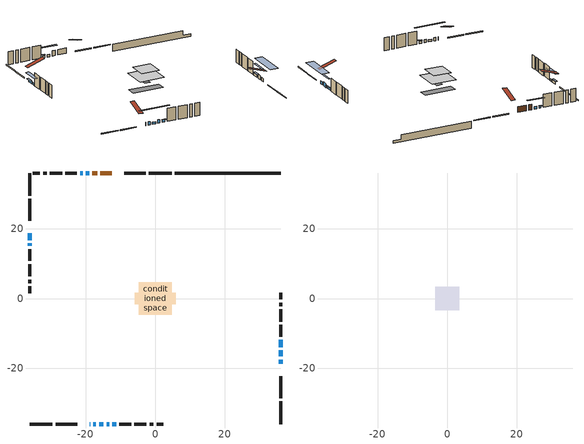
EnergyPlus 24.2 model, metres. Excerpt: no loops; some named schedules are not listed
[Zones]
conditioned space
 floor outside (Floor1 construction): -1.07,-1.07 -1.07,1.07 1.07,1.07 1.07,-1.07 z1.29
 floor adiabatic (AdiabaticFloorConstruction): -4.72,-4.72 -4.72,4.72 4.72,4.72 4.72,-4.72 z3.73
 floor foundation (Slab1 construction): -5.93,-1.69 -5.93,1.69 5.93,1.69 5.93,-1.69 z-1.27
 wall outside (RimJoist1 construction): 4.69,36.1 -1.8,36.1 / -36.1,-36.1 -29.61,-36.1 / -36.1,36.1 -36.1,29.61 / 36.1,-36.1 36.1,-29.61 z1.29:1.59
 wall outside (RimJoist2 construction): -2.73,36.1 -8.98,36.1 / -28.68,-36.1 -22.43,-36.1 / -36.1,28.68 -36.1,22.43 / 36.1,-28.68 36.1,-22.43 z1.29:1.59
 wall outside (AdiabaticWallConstruction 1): -12.58,36.1 -15.82,36.1 / -16.75,36.1 -18.1,36.1 z1.29:3.32
 wall outside (AdiabaticWallConstruction): -18.83,-36.1 -18.72,-36.1 / -17.79,-36.1 -17.07,-36.1 / 36.1,-18.83 36.1,-17.61 / -13.99,-36.1 -13.27,-36.1 z1.29:2.51; -36.1,18.83 -36.1,16.8 / -19.03,36.1 -19.95,36.1 / 36.1,-14 36.1,-11.87 / -12.34,-36.1 -11.27,-36.1 z1.29:2.21; -16.14,-36.1 -14.92,-36.1 z1.29:2.11; 36.1,-16.68 36.1,-14.93 z1.29:2.76; -36.1,15.87 -36.1,15.13 z1.29:2.03; -20.87,36.1 -21.59,36.1 z1.29:2
 wall outside (Wall1 construction): -22.52,36.1 -25.89,36.1 / -10.34,-36.1 -6.97,-36.1 / -36.1,14.21 -36.1,10.83 / 36.1,-10.94 36.1,-7.56 z1.29:6.17
 wall outside (Wall2 construction): -26.82,36.1 -30.33,36.1 / -6.04,-36.1 -2.53,-36.1 / -36.1,9.9 -36.1,6.39 / 36.1,-6.64 36.1,-3.12 z1.29:6.17
 wall outside (Wall3 construction): -31.26,36.1 -32.29,36.1 / -1.6,-36.1 -0.57,-36.1 / -36.1,5.46 -36.1,4.43 / 36.1,-2.19 36.1,-1.16 z1.29:6.17
 wall outside (Wall4 construction): -33.22,36.1 -35.18,36.1 / 0.36,-36.1 2.32,-36.1 / -36.1,3.5 -36.1,1.55 / 36.1,-0.23 36.1,1.72 z1.29:6.17
 wall foundation (FoundationWall1 construction): 5.62,36.1,-1.27 5.62,36.1,1.29 33.06,36.1,1.29 33.06,36.1,-0.43 36.1,36.1,-0.43 36.1,36.1,-1.27
 window (WindowConstruction 7): -18.83,-36.1 -18.72,-36.1 z1.29:2.51
 window (WindowConstruction 6): -36.1,18.83 -36.1,16.8 z1.29:2.2
 window (WindowConstruction 11): -17.79,-36.1 -17.07,-36.1 z1.29:2.51
 window (WindowConstruction 9): 36.1,-18.83 36.1,-17.61 z1.29:2.51
 window (WindowConstruction 10): -16.14,-36.1 -14.92,-36.1 z1.29:2.1
 window (WindowConstruction 8): -13.99,-36.1 -13.27,-36.1 z1.29:2.51
 window (WindowConstruction): 36.1,-16.68 36.1,-14.93 z1.29:2.76
 window (WindowConstruction 1): -19.03,36.1 -19.95,36.1 z1.29:2.2
 window (WindowConstruction 2): -36.1,15.87 -36.1,15.13 z1.29:2.03
 window (WindowConstruction 3): 36.1,-14 36.1,-11.87 z1.29:2.2
 window (WindowConstruction 4): -20.88,36.1 -21.59,36.1 z1.29:2
 window (WindowConstruction 5): -12.34,-36.1 -11.27,-36.1 z1.29:2.2
 door (Door): -12.58,36.1 -15.82,36.1 z1.29:3.32
 door (Door 1): -16.75,36.1 -18.1,36.1 z1.29:3.32
 ceiling adiabatic (AdiabaticFloorConstruction): 4.72,-4.72 4.72,4.72 -4.72,4.72 -4.72,-4.72 z3.73
attic - vented
 floor to conditioned space (Floor2 construction Reversed): -3.39,-3.39 -3.39,3.39 3.39,3.39 3.39,-3.39 z6.17
 roof outside (Roof1 construction): -11.65,36.1,6.17 -11.65,29.51,8.37 -9.91,29.51,8.37 -9.91,36.1,6.17; -19.76,-36.1,6.17 -19.76,-29.51,8.37 -21.5,-29.51,8.37 -21.5,-36.1,6.17; -36.1,19.76,6.17 -29.51,19.76,8.37 -29.51,21.5,8.37 -36.1,21.5,6.17; 36.1,-19.76,6.17 29.51,-19.76,8.37 29.51,-21.5,8.37 36.1,-21.5,6.17
shading: -36.1,16.6 -36.1,19.03 -36.71,19.03 -36.71,16.6 z2.41; 36.1,-12.28 36.1,-24.16 39.16,-24.16 39.16,-12.28 z7.84; -9.59,-36.1 -21.47,-36.1 -21.47,-36.71 -9.59,-36.71 z7.43; 36.1,-12.04 36.1,-19.57 36.71,-19.57 36.71,-12.04 z5.65; -22.84,36.1 -16.14,36.1 -16.14,36.71 -22.84,36.71 z5.09; -36.1,12.25 -36.1,18.76 -37.32,18.76 -37.32,12.25 z4.92; 36.1,-11.67 36.1,-14.2 36.71,-14.2 36.71,-11.67 z2.41; -21.79,36.1 -20.67,36.1 -20.67,36.71 -21.79,36.71 z2.2; -11.07,-36.1 -12.54,-36.1 -12.54,-36.71 -11.07,-36.71 z2.41
[Building]
Building 1: Terrain=Suburbs
[Site:Location]
Muskoka_ON: Latitude {deg}=44.97; Longitude {deg}=-79.3; Time Zone {hr}=-5; Elevation {m}=282; Keep Site Location Information=Yes
[Site:GroundTemperature:Shallow]
1.23063, -0.843289, -1.00938, -0.0251953, 3.92574, 7.85827, 11.2676, 13.4273, 13.6107, 11.8542, 8.53183, 4.71994
[Site:WaterMainsTemperature]
Calculation Method=Schedule; Temperature Schedule=mains temperature schedule
[Material] Roughness=Rough; Thermal Absorptance=0.9
Name | Thickness {m} | Conductivity {W/m-K} | Density {kg/m3} | Specific Heat {J/kg-K} | Solar Absorptance | Visible Absorptance
asphalt or fiberglass shingles | 0.00635 | 0.162714 | 1121.4 | 1465.45 | 0.4 | 0.4
ceiling loosefill ins | 0.169333 | 0.0480833 | 16.02 | 1046.75 | 0.7 | 0.7
ceiling stud and cavity | 0.1397 | 0.106779 | 65.682 | 1177.47 | 0.7 | 0.7
concrete 4.0 in. | 0.1016 | 1.803125 | 2242.8 | 837.4 | 0.7 | 0.7
concrete 8.0 in. | 0.2032 | 1.803125 | 2242.8 | 837.4 | 0.7 | 0.7
door material | 0.04445 | 0.053851 | 512.64 | 1214.23 | 0.7 | 0.7
exterior vertical ins | 0.0433751 | 0.029427 | 32.04 | 1214.23 | 0.7 | 0.7
floor covering | 0.0127 | 0.0433444 | 54.468 | 1339.84 | 0.6 | 0.6
floor rigid ins | 0.103632 | 0.029427 | 32.04 | 1214.23 | 0.7 | 0.7
floor rigid ins 1; wall rigid ins 1 | 0.512978 | 0.029427 | 32.04 | 1214.23 | 0.7 | 0.7
floor stud and cavity | 0.1397 | 0.426095 | 92.3553 | 1139.71 | 0.7 | 0.7
floor stud and cavity 1 | 0.1397 | 1.75129 | 37.0049 | 1207.88 | 0.7 | 0.7
furniture material conditioned space 1 | 0.1524 | 0.115458 | 640.8 | 1214.23 | 0.6 | 0.6
gypsum board | 0.0127 | 0.160291 | 801 | 837.4 | 0.6 | 0.6
gypsum board 1 | 0.0127 | 0.160291 | 801 | 837.4 | 0.7 | 0.7
osb sheathing 0.5 in. | 0.0127 | 0.115458 | 512.64 | 1214.23 | 0.7 | 0.7
osb sheathing 0.75 in. | 0.01905 | 0.115458 | 512.64 | 1214.23 | 0.7 | 0.7
osb sheathing 2.0 in. | 0.0508 | 0.115458 | 512.64 | 1214.23 | 0.7 | 0.7
rim joist rigid ins; wall rigid ins | 0.051816 | 0.029427 | 32.04 | 1214.23 | 0.7 | 0.7
rim joist stud and cavity | 0.0508 | 0.034693 | 125.044 | 1163.47 | 0.6 | 0.6
rim joist stud and cavity 1 | 0.0508 | 0.0344856 | 125.044 | 1163.47 | 0.6 | 0.6
wall stud and cavity | 0.1397 | 0.175919 | 139.0536 | 1170.24 | 0.7 | 0.7
wall stud and cavity 1 | 0.1397 | 0.167736 | 139.0536 | 1170.24 | 0.7 | 0.7
wall stud and cavity 2 | 0.1397 | 0.0953587 | 139.0536 | 1170.24 | 0.7 | 0.7
wall stud and cavity 3 | 0.1397 | 0.194866 | 139.0536 | 1170.24 | 0.7 | 0.7
wall stud and cavity 4 | 0.0889 | 0.380278 | 52.3479 | 1209.89 | 0.7 | 0.7
wall stud and cavity 5 | 0.0889 | 0.391764 | 83.0341 | 1211.67 | 0.7 | 0.7
wood siding | 0.0254 | 0.102417 | 544.68 | 1172.36 | 0.4 | 0.4
wood siding 1; wood siding 2; wood siding 3 | 0.0254 | 0.102417 | 544.68 | 1172.36 | 0.7 | 0.7
[WindowMaterial:SimpleGlazingSystem]
Name | U-Factor {W/m2-K} | Solar Heat Gain Coefficient
WindowMaterial | 2.94631 | 0.61
WindowMaterial 1 | 3.02581 | 0.51
WindowMaterial 2 | 2.97584 | 0.61
WindowMaterial 3 | 3.00934 | 0.53
WindowMaterial 4 | 3.06101 | 0.44
WindowMaterial 5 | 3.01388 | 0.52
WindowMaterial 6 | 5.67857 | 0.56
WindowMaterial 7 | 4.43054 | 0.67
WindowMaterial 8 | 2.98606 | 0.56
WindowMaterial 9 | 3.00196 | 0.53
[Construction]
AdiabaticFloorConstruction: floor stud and cavity 1, floor rigid ins 1, osb sheathing 0.75 in., floor covering
AdiabaticWallConstruction: wood siding 2, wall rigid ins 1, wall stud and cavity 4, gypsum board
AdiabaticWallConstruction 1: wood siding 3, wall rigid ins 1, wall stud and cavity 4, gypsum board
Door; Door 1: door material
Floor1 construction: floor stud and cavity, floor rigid ins, osb sheathing 0.75 in., floor covering
Floor2 construction Reversed: gypsum board, ceiling stud and cavity, ceiling loosefill ins
FoundationWall1 construction: concrete 8.0 in., gypsum board 1
furniture construction conditioned space 1: furniture material conditioned space 1
PartitionWallConstruction: gypsum board, wall stud and cavity 5, gypsum board
RimJoist1 construction: wood siding 1, rim joist rigid ins, osb sheathing 2.0 in., rim joist stud and cavity
RimJoist2 construction: wood siding 1, rim joist rigid ins, osb sheathing 2.0 in., rim joist stud and cavity 1
Roof1 construction: asphalt or fiberglass shingles
Slab1 construction: concrete 4.0 in.
Wall1 construction: wood siding, wall rigid ins, osb sheathing 0.5 in., wall stud and cavity, gypsum board
Wall2 construction: wood siding, wall rigid ins, osb sheathing 0.5 in., wall stud and cavity 1, gypsum board
Wall3 construction: wood siding, osb sheathing 0.5 in., wall stud and cavity 2, gypsum board
Wall4 construction: wood siding, wall rigid ins, osb sheathing 0.5 in., wall stud and cavity 3, gypsum board
WindowConstruction: WindowMaterial
WindowConstruction 1: WindowMaterial 1
WindowConstruction 10: WindowMaterial 9
WindowConstruction 11; WindowConstruction 8: WindowMaterial 7
WindowConstruction 2: WindowMaterial 2
WindowConstruction 3; WindowConstruction 5: WindowMaterial 3
WindowConstruction 4: WindowMaterial 4
WindowConstruction 6: WindowMaterial 5
WindowConstruction 7: WindowMaterial 6
WindowConstruction 9: WindowMaterial 8
[Zone] Multiplier=1; Part of Total Floor Area=Yes
Name | Volume {m3}
attic - vented | 16.3842
conditioned space | 332.3
[Space]
Name | Zone | Volume {m3}
attic - vented 1 | attic - vented | 16.3842
conditioned space 1 | conditioned space | 332.3
[ZoneInfiltration:EffectiveLeakageArea]
infil attic - vented 1: Zone or Space=attic - vented 1; Schedule=Always On Discrete; Effective Air Leakage Area {cm2}=1866.71; Stack Coefficient=0.00015294; Wind Coefficient=8.35566e-06
[ZoneMixing]
whole house fan mix: Zone or Space=attic - vented; Schedule=Always On Continuous; Design Flow Rate Calculation Method=Flow/Zone; Design Flow Rate {m3/s}=0; Source Zone or Space=conditioned space
[SurfaceProperty:ExposedFoundationPerimeter]
Slab1: Exposed Perimeter Calculation Method=TotalExposedPerimeter; Total Exposed Perimeter {m}=30.481
[InternalMass] Zone or ZoneList=conditioned space; Space or SpaceList=conditioned space 1
Name | Construction | Surface Area {m2}
furniture mass conditioned space 1 | furniture construction conditioned space 1 | 53.5923
partition wall mass | PartitionWallConstruction | 133.981
[Lights]
interior lighting: Zone or ZoneList or Space or SpaceList=conditioned space 1; Schedule=interior lighting schedule; Design Level Calculation Method=LightingLevel; Lighting Level {W}=343.2; Return Air Fraction=0; Fraction Radiant=0.6; Fraction Visible=0.2; Fraction Replaceable=1
[People]
occupants: Zone or ZoneList or Space or SpaceList=conditioned space 1; Number of People Schedule=occupants schedule; Number of People Calculation Method=People; Number of People=3; Fraction Radiant=0.314171; Sensible Heat Fraction=0.56303; Activity Level Schedule=occupants activity schedule; Carbon Dioxide Generation Rate {m3/s-W}=0; Enable ASHRAE 55 Comfort Warnings=No; Mean Radiant Temperature Calculation Type=EnclosureAveraged
[ElectricEquipment] Zone or ZoneList or Space or SpaceList=conditioned space 1; Design Level Calculation Method=EquipmentLevel
Name | Schedule | Design Level {W} | Fraction Latent | Fraction Radiant | Fraction Lost
clothes dryer | clothes dryer schedule | 140.772 | 0.015 | 0.081 | 0.85
clothes washer | clothes washer schedule | 32.1985 | 0.03 | 0.162 | 0.7
cooking range | cooking range schedule | 215.147 | 0.08 | 0.432 | 0.2
dishwasher | dishwasher schedule | 66.8632 | 0.3 | 0.18 | 0.4
fridge | fridge schedule | 72.9452 | 0 | 0.6 | 0
mech vent bath fan 0 | mech vent bath fan 0 schedule | 50.2 | 0 | 0 | 1
mech vent bath fan 1 | mech vent bath fan 1 schedule | 50.2 | 0 | 0 | 1
mech vent house fan | mech vent house fan schedule | 0.95 | 0 | 0 | 1
mech vent house fan cfis | mech vent house fan cfis schedule | 0 | 0 | 0 | 0
mech vent range fan 0 | mech vent range fan 0 schedule | 57 | 0 | 0 | 1
misc plug loads | misc plug loads schedule | 494.7 | 0.045 | 0.513 | 0.1
whole house fan | Always On Discrete | 0 | 0 | 0 | 1
[OtherEquipment] Zone or ZoneList or Space or SpaceList=conditioned space 1; Design Level Calculation Method=EquipmentLevel
Name | Fuel Type | Schedule | Design Level {W} | Fraction Latent | Fraction Radiant | Fraction Lost
clothes dryer 1 | Electricity | clothes dryer schedule | 0 | 0.015 | 0.081 | 0.85
cooking range 1 | Electricity | cooking range schedule | 0 | 0.08 | 0.432 | 0.2
general water use latent | None | general water use schedule | 62.594 | 1 | 0 | 0
general water use sensible | None | general water use schedule | -61.6891 | 0 | 0.6 | 0
mech vent house fan latent load | None | Always On Discrete | 0 | 1 | 0 | 0
mech vent house fan sensible load | None | Always On Discrete | 0 | 0 | 0 | 0
water heater energy adjustment1 | NaturalGas | Always On Discrete | 0.01 | 0 | 0 | 1
[ZoneInfiltration:DesignFlowRate] Zone or ZoneList or Space or SpaceList=conditioned space 1; Schedule=Always On Discrete; Design Flow Rate Calculation Method=Flow/Zone; Design Flow Rate {m3/s}=0
infil flow; natural vent flow; whole house fan flow
[Foundation:Kiva]
Foundation Kiva 1: Initial Indoor Air Temperature {C}=18; Wall Height Above Grade {m}=1.29001; Wall Depth Below Slab {m}=0.2032; Custom Block Material Name 1=exterior vertical ins; Custom Block Depth 1 {m}=2.56002; Custom Block X Position 1 {m}=0.2159; Custom Block Z Position 1 {m}=0
[Foundation:Kiva:Settings]
Soil Conductivity {W/m-K}=0.849921; Soil Density {kg/m3}=1842.3; Soil Specific Heat {J/kg-K}=418.7; Ground Solar Absorptivity=0.9; Ground Thermal Absorptivity=0.9; Ground Surface Roughness {m}=0.03; Far-Field Width {m}=40; Deep-Ground Boundary Condition=ZeroFlux; Deep-Ground Depth {m}=40; Minimum Cell Dimension {m}=0.2; Maximum Cell Growth Coefficient=3; Simulation Timestep=Timestep
[Exterior:Lights]
exterior lighting: Schedule=exterior lighting schedule; Design Level {W}=75.6
[Schedule:Constant]
Name | Hourly Value
Always On Continuous; mech vent house fan schedule; mech vent house fan cfis schedule; Always On Discrete | 1
occupants activity schedule | 117.228
fridge schedule | 0
[Schedule:Week:Daily]
interior lighting schedule Week Rule - Jan1-Jan27: interior lighting schedule day, interior lighting schedule day, interior lighting schedule day, interior lighting schedule day, interior lighting schedule day, interior lighting schedule day, interior lighting schedule day, interior lighting schedule default day, interior lighting schedule default day, interior lighting schedule default day, interior lighting schedule default day, interior lighting schedule default day
interior lighting schedule Week Rule - Jan28-Feb3: interior lighting schedule day, interior lighting schedule day, interior lighting schedule day, interior lighting schedule day, interior lighting schedule day 1, interior lighting schedule day 1, interior lighting schedule day 1, interior lighting schedule default day, interior lighting schedule default day, interior lighting schedule default day, interior lighting schedule default day, interior lighting schedule default day
interior lighting schedule Week Rule - Feb4-Feb24: interior lighting schedule day 1, interior lighting schedule day 1, interior lighting schedule day 1, interior lighting schedule day 1, interior lighting schedule day 1, interior lighting schedule day 1, interior lighting schedule day 1, interior lighting schedule default day, interior lighting schedule default day, interior lighting schedule default day, interior lighting schedule default day, interior lighting schedule default day
interior lighting schedule Week Rule - Feb25-Mar3: interior lighting schedule day 1, interior lighting schedule day 1, interior lighting schedule day 1, interior lighting schedule day 1, interior lighting schedule day 2, interior lighting schedule day 2, interior lighting schedule day 2, interior lighting schedule default day, interior lighting schedule default day, interior lighting schedule default day, interior lighting schedule default day, interior lighting schedule default day
interior lighting schedule Week Rule - Mar4-Mar31: interior lighting schedule day 2, interior lighting schedule day 2, interior lighting schedule day 2, interior lighting schedule day 2, interior lighting schedule day 2, interior lighting schedule day 2, interior lighting schedule day 2, interior lighting schedule default day, interior lighting schedule default day, interior lighting schedule default day, interior lighting schedule default day, interior lighting schedule default day
interior lighting schedule Week Rule - Apr1-Apr28: interior lighting schedule day 3, interior lighting schedule day 3, interior lighting schedule day 3, interior lighting schedule day 3, interior lighting schedule day 3, interior lighting schedule day 3, interior lighting schedule day 3, interior lighting schedule default day, interior lighting schedule default day, interior lighting schedule default day, interior lighting schedule default day, interior lighting schedule default day
interior lighting schedule Week Rule - Apr29-May5: interior lighting schedule day 3, interior lighting schedule day 3, interior lighting schedule day 4, interior lighting schedule day 4, interior lighting schedule day 4, interior lighting schedule day 4, interior lighting schedule day 4, interior lighting schedule default day, interior lighting schedule default day, interior lighting schedule default day, interior lighting schedule default day, interior lighting schedule default day
interior lighting schedule Week Rule - May6-May26: interior lighting schedule day 4, interior lighting schedule day 4, interior lighting schedule day 4, interior lighting schedule day 4, interior lighting schedule day 4, interior lighting schedule day 4, interior lighting schedule day 4, interior lighting schedule default day, interior lighting schedule default day, interior lighting schedule default day, interior lighting schedule default day, interior lighting schedule default day
interior lighting schedule Week Rule - May27-Jun2: interior lighting schedule day 4, interior lighting schedule day 4, interior lighting schedule day 4, interior lighting schedule day 4, interior lighting schedule day 4, interior lighting schedule day 5, interior lighting schedule day 5, interior lighting schedule default day, interior lighting schedule default day, interior lighting schedule default day, interior lighting schedule default day, interior lighting schedule default day
interior lighting schedule Week Rule - Jun3-Jun30: interior lighting schedule day 5, interior lighting schedule day 5, interior lighting schedule day 5, interior lighting schedule day 5, interior lighting schedule day 5, interior lighting schedule day 5, interior lighting schedule day 5, interior lighting schedule default day, interior lighting schedule default day, interior lighting schedule default day, interior lighting schedule default day, interior lighting schedule default day
interior lighting schedule Week Rule - Jul1-Jul28: interior lighting schedule day 6, interior lighting schedule day 6, interior lighting schedule day 6, interior lighting schedule day 6, interior lighting schedule day 6, interior lighting schedule day 6, interior lighting schedule day 6, interior lighting schedule default day, interior lighting schedule default day, interior lighting schedule default day, interior lighting schedule default day, interior lighting schedule default day
interior lighting schedule Week Rule - Jul29-Aug4: interior lighting schedule day 6, interior lighting schedule day 6, interior lighting schedule day 6, interior lighting schedule day 7, interior lighting schedule day 7, interior lighting schedule day 7, interior lighting schedule day 7, interior lighting schedule default day, interior lighting schedule default day, interior lighting schedule default day, interior lighting schedule default day, interior lighting schedule default day
interior lighting schedule Week Rule - Aug5-Aug25: interior lighting schedule day 7, interior lighting schedule day 7, interior lighting schedule day 7, interior lighting schedule day 7, interior lighting schedule day 7, interior lighting schedule day 7, interior lighting schedule day 7, interior lighting schedule default day, interior lighting schedule default day, interior lighting schedule default day, interior lighting schedule default day, interior lighting schedule default day
interior lighting schedule Week Rule - Aug26-Sep1: interior lighting schedule day 7, interior lighting schedule day 7, interior lighting schedule day 7, interior lighting schedule day 7, interior lighting schedule day 7, interior lighting schedule day 7, interior lighting schedule day 8, interior lighting schedule default day, interior lighting schedule default day, interior lighting schedule default day, interior lighting schedule default day, interior lighting schedule default day
interior lighting schedule Week Rule - Sep2-Sep29: interior lighting schedule day 8, interior lighting schedule day 8, interior lighting schedule day 8, interior lighting schedule day 8, interior lighting schedule day 8, interior lighting schedule day 8, interior lighting schedule day 8, interior lighting schedule default day, interior lighting schedule default day, interior lighting schedule default day, interior lighting schedule default day, interior lighting schedule default day
interior lighting schedule Week Rule - Sep30-Oct6: interior lighting schedule day 8, interior lighting schedule day 9, interior lighting schedule day 9, interior lighting schedule day 9, interior lighting schedule day 9, interior lighting schedule day 9, interior lighting schedule day 9, interior lighting schedule default day, interior lighting schedule default day, interior lighting schedule default day, interior lighting schedule default day, interior lighting schedule default day
interior lighting schedule Week Rule - Oct7-Oct27: interior lighting schedule day 9, interior lighting schedule day 9, interior lighting schedule day 9, interior lighting schedule day 9, interior lighting schedule day 9, interior lighting schedule day 9, interior lighting schedule day 9, interior lighting schedule default day, interior lighting schedule default day, interior lighting schedule default day, interior lighting schedule default day, interior lighting schedule default day
interior lighting schedule Week Rule - Oct28-Nov3: interior lighting schedule day 9, interior lighting schedule day 9, interior lighting schedule day 9, interior lighting schedule day 9, interior lighting schedule day 10, interior lighting schedule day 10, interior lighting schedule day 10, interior lighting schedule default day, interior lighting schedule default day, interior lighting schedule default day, interior lighting schedule default day, interior lighting schedule default day
interior lighting schedule Week Rule - Nov4-Nov24: interior lighting schedule day 10, interior lighting schedule day 10, interior lighting schedule day 10, interior lighting schedule day 10, interior lighting schedule day 10, interior lighting schedule day 10, interior lighting schedule day 10, interior lighting schedule default day, interior lighting schedule default day, interior lighting schedule default day, interior lighting schedule default day, interior lighting schedule default day
interior lighting schedule Week Rule - Nov25-Dec1: interior lighting schedule day 10, interior lighting schedule day 10, interior lighting schedule day 10, interior lighting schedule day 10, interior lighting schedule day 10, interior lighting schedule day 10, interior lighting schedule day 11, interior lighting schedule default day, interior lighting schedule default day, interior lighting schedule default day, interior lighting schedule default day, interior lighting schedule default day
interior lighting schedule Week Rule - Dec2-Dec31: interior lighting schedule day 11, interior lighting schedule day 11, interior lighting schedule day 11, interior lighting schedule day 11, interior lighting schedule day 11, interior lighting schedule day 11, interior lighting schedule day 11, interior lighting schedule default day, interior lighting schedule default day, interior lighting schedule default day, interior lighting schedule default day, interior lighting schedule default day
occupants schedule Week Rule - Jan1-Dec31: occupants schedule day, occupants schedule day, occupants schedule day, occupants schedule day, occupants schedule day, occupants schedule day, occupants schedule day, occupants schedule default day, occupants schedule default day, occupants schedule default day, occupants schedule default day, occupants schedule default day
clothes dryer schedule Week Rule - Jan1-Dec31: clothes dryer schedule day, clothes dryer schedule day, clothes dryer schedule day, clothes dryer schedule day, clothes dryer schedule day, clothes dryer schedule day, clothes dryer schedule day, clothes dryer schedule default day, clothes dryer schedule default day, clothes dryer schedule default day, clothes dryer schedule default day, clothes dryer schedule default day
clothes washer schedule Week Rule - Jan1-Dec31: clothes washer schedule day, clothes washer schedule day, clothes washer schedule day, clothes washer schedule day, clothes washer schedule day, clothes washer schedule day, clothes washer schedule day, clothes washer schedule default day, clothes washer schedule default day, clothes washer schedule default day, clothes washer schedule default day, clothes washer schedule default day
cooking range schedule Week Rule - Jan1-Dec31: cooking range schedule day, cooking range schedule day, cooking range schedule day, cooking range schedule day, cooking range schedule day, cooking range schedule day, cooking range schedule day, cooking range schedule default day, cooking range schedule default day, cooking range schedule default day, cooking range schedule default day, cooking range schedule default day
dishwasher schedule Week Rule - Jan1-Dec31: dishwasher schedule day, dishwasher schedule day, dishwasher schedule day, dishwasher schedule day, dishwasher schedule day, dishwasher schedule day, dishwasher schedule day, dishwasher schedule default day, dishwasher schedule default day, dishwasher schedule default day, dishwasher schedule default day, dishwasher schedule default day
mech vent bath fan 0 schedule Week Rule - Jan1-Dec31: mech vent bath fan 0 schedule day, mech vent bath fan 0 schedule day, mech vent bath fan 0 schedule day, mech vent bath fan 0 schedule day, mech vent bath fan 0 schedule day, mech vent bath fan 0 schedule day, mech vent bath fan 0 schedule day, mech vent bath fan 0 schedule default day, mech vent bath fan 0 schedule default day, mech vent bath fan 0 schedule default day, mech vent bath fan 0 schedule default day, mech vent bath fan 0 schedule default day
mech vent bath fan 1 schedule Week Rule - Jan1-Dec31: mech vent bath fan 1 schedule day, mech vent bath fan 1 schedule day, mech vent bath fan 1 schedule day, mech vent bath fan 1 schedule day, mech vent bath fan 1 schedule day, mech vent bath fan 1 schedule day, mech vent bath fan 1 schedule day, mech vent bath fan 1 schedule default day, mech vent bath fan 1 schedule default day, mech vent bath fan 1 schedule default day, mech vent bath fan 1 schedule default day, mech vent bath fan 1 schedule default day
mech vent range fan 0 schedule Week Rule - Jan1-Dec31: mech vent range fan 0 schedule day, mech vent range fan 0 schedule day, mech vent range fan 0 schedule day, mech vent range fan 0 schedule day, mech vent range fan 0 schedule day, mech vent range fan 0 schedule day, mech vent range fan 0 schedule day, mech vent range fan 0 schedule default day, mech vent range fan 0 schedule default day, mech vent range fan 0 schedule default day, mech vent range fan 0 schedule default day, mech vent range fan 0 schedule default day
misc plug loads schedule Week Rule - Jan1-Dec31: misc plug loads schedule day, misc plug loads schedule day, misc plug loads schedule day, misc plug loads schedule day, misc plug loads schedule day, misc plug loads schedule day, misc plug loads schedule day, misc plug loads schedule default day, misc plug loads schedule default day, misc plug loads schedule default day, misc plug loads schedule default day, misc plug loads schedule default day
general water use schedule Week Rule - Jan1-Dec31: general water use schedule day, general water use schedule day, general water use schedule day, general water use schedule day, general water use schedule day, general water use schedule day, general water use schedule day, general water use schedule default day, general water use schedule default day, general water use schedule default day, general water use schedule default day, general water use schedule default day
exterior lighting schedule Week Rule - Jan1-Jan27: exterior lighting schedule day, exterior lighting schedule day, exterior lighting schedule day, exterior lighting schedule day, exterior lighting schedule day, exterior lighting schedule day, exterior lighting schedule day, exterior lighting schedule default day, exterior lighting schedule default day, exterior lighting schedule default day, exterior lighting schedule default day, exterior lighting schedule default day
exterior lighting schedule Week Rule - Jan28-Feb3: exterior lighting schedule day, exterior lighting schedule day, exterior lighting schedule day, exterior lighting schedule day, exterior lighting schedule day 1, exterior lighting schedule day 1, exterior lighting schedule day 1, exterior lighting schedule default day, exterior lighting schedule default day, exterior lighting schedule default day, exterior lighting schedule default day, exterior lighting schedule default day
exterior lighting schedule Week Rule - Feb4-Feb24: exterior lighting schedule day 1, exterior lighting schedule day 1, exterior lighting schedule day 1, exterior lighting schedule day 1, exterior lighting schedule day 1, exterior lighting schedule day 1, exterior lighting schedule day 1, exterior lighting schedule default day, exterior lighting schedule default day, exterior lighting schedule default day, exterior lighting schedule default day, exterior lighting schedule default day
exterior lighting schedule Week Rule - Feb25-Mar3: exterior lighting schedule day 1, exterior lighting schedule day 1, exterior lighting schedule day 1, exterior lighting schedule day 1, exterior lighting schedule day 2, exterior lighting schedule day 2, exterior lighting schedule day 2, exterior lighting schedule default day, exterior lighting schedule default day, exterior lighting schedule default day, exterior lighting schedule default day, exterior lighting schedule default day
exterior lighting schedule Week Rule - Mar4-Mar31: exterior lighting schedule day 2, exterior lighting schedule day 2, exterior lighting schedule day 2, exterior lighting schedule day 2, exterior lighting schedule day 2, exterior lighting schedule day 2, exterior lighting schedule day 2, exterior lighting schedule default day, exterior lighting schedule default day, exterior lighting schedule default day, exterior lighting schedule default day, exterior lighting schedule default day
exterior lighting schedule Week Rule - Apr1-Apr28: exterior lighting schedule day 3, exterior lighting schedule day 3, exterior lighting schedule day 3, exterior lighting schedule day 3, exterior lighting schedule day 3, exterior lighting schedule day 3, exterior lighting schedule day 3, exterior lighting schedule default day, exterior lighting schedule default day, exterior lighting schedule default day, exterior lighting schedule default day, exterior lighting schedule default day
exterior lighting schedule Week Rule - Apr29-May5: exterior lighting schedule day 3, exterior lighting schedule day 3, exterior lighting schedule day 4, exterior lighting schedule day 4, exterior lighting schedule day 4, exterior lighting schedule day 4, exterior lighting schedule day 4, exterior lighting schedule default day, exterior lighting schedule default day, exterior lighting schedule default day, exterior lighting schedule default day, exterior lighting schedule default day
exterior lighting schedule Week Rule - May6-May26: exterior lighting schedule day 4, exterior lighting schedule day 4, exterior lighting schedule day 4, exterior lighting schedule day 4, exterior lighting schedule day 4, exterior lighting schedule day 4, exterior lighting schedule day 4, exterior lighting schedule default day, exterior lighting schedule default day, exterior lighting schedule default day, exterior lighting schedule default day, exterior lighting schedule default day
exterior lighting schedule Week Rule - May27-Jun2: exterior lighting schedule day 4, exterior lighting schedule day 4, exterior lighting schedule day 4, exterior lighting schedule day 4, exterior lighting schedule day 4, exterior lighting schedule day 5, exterior lighting schedule day 5, exterior lighting schedule default day, exterior lighting schedule default day, exterior lighting schedule default day, exterior lighting schedule default day, exterior lighting schedule default day
exterior lighting schedule Week Rule - Jun3-Jun30: exterior lighting schedule day 5, exterior lighting schedule day 5, exterior lighting schedule day 5, exterior lighting schedule day 5, exterior lighting schedule day 5, exterior lighting schedule day 5, exterior lighting schedule day 5, exterior lighting schedule default day, exterior lighting schedule default day, exterior lighting schedule default day, exterior lighting schedule default day, exterior lighting schedule default day
exterior lighting schedule Week Rule - Jul1-Jul28: exterior lighting schedule day 6, exterior lighting schedule day 6, exterior lighting schedule day 6, exterior lighting schedule day 6, exterior lighting schedule day 6, exterior lighting schedule day 6, exterior lighting schedule day 6, exterior lighting schedule default day, exterior lighting schedule default day, exterior lighting schedule default day, exterior lighting schedule default day, exterior lighting schedule default day
exterior lighting schedule Week Rule - Jul29-Aug4: exterior lighting schedule day 6, exterior lighting schedule day 6, exterior lighting schedule day 6, exterior lighting schedule day 7, exterior lighting schedule day 7, exterior lighting schedule day 7, exterior lighting schedule day 7, exterior lighting schedule default day, exterior lighting schedule default day, exterior lighting schedule default day, exterior lighting schedule default day, exterior lighting schedule default day
exterior lighting schedule Week Rule - Aug5-Aug25: exterior lighting schedule day 7, exterior lighting schedule day 7, exterior lighting schedule day 7, exterior lighting schedule day 7, exterior lighting schedule day 7, exterior lighting schedule day 7, exterior lighting schedule day 7, exterior lighting schedule default day, exterior lighting schedule default day, exterior lighting schedule default day, exterior lighting schedule default day, exterior lighting schedule default day
exterior lighting schedule Week Rule - Aug26-Sep1: exterior lighting schedule day 7, exterior lighting schedule day 7, exterior lighting schedule day 7, exterior lighting schedule day 7, exterior lighting schedule day 7, exterior lighting schedule day 7, exterior lighting schedule day 8, exterior lighting schedule default day, exterior lighting schedule default day, exterior lighting schedule default day, exterior lighting schedule default day, exterior lighting schedule default day
exterior lighting schedule Week Rule - Sep2-Sep29: exterior lighting schedule day 8, exterior lighting schedule day 8, exterior lighting schedule day 8, exterior lighting schedule day 8, exterior lighting schedule day 8, exterior lighting schedule day 8, exterior lighting schedule day 8, exterior lighting schedule default day, exterior lighting schedule default day, exterior lighting schedule default day, exterior lighting schedule default day, exterior lighting schedule default day
[Schedule:Year]
interior lighting schedule: interior lighting schedule Week Rule - Jan1-Jan27, 1, 1, 1, 27, interior lighting schedule Week Rule - Jan28-Feb3, 1, 28, 2, 3, interior lighting schedule Week Rule - Feb4-Feb24, 2, 4, 2, 24, interior lighting schedule Week Rule - Feb25-Mar3, 2, 25, 3, 3, interior lighting schedule Week Rule - Mar4-Mar31, 3, 4, 3, 31, interior lighting schedule Week Rule - Apr1-Apr28, 4, 1, 4, 28, interior lighting schedule Week Rule - Apr29-May5, 4, 29, 5, 5, interior lighting schedule Week Rule - May6-May26, 5, 6, 5, 26, interior lighting schedule Week Rule - May27-Jun2, 5, 27, 6, 2, interior lighting schedule Week Rule - Jun3-Jun30, 6, 3, 6, 30, interior lighting schedule Week Rule - Jul1-Jul28, 7, 1, 7, 28, interior lighting schedule Week Rule - Jul29-Aug4, 7, 29, 8, 4, interior lighting schedule Week Rule - Aug5-Aug25, 8, 5, 8, 25, interior lighting schedule Week Rule - Aug26-Sep1, 8, 26, 9, 1, interior lighting schedule Week Rule - Sep2-Sep29, 9, 2, 9, 29, interior lighting schedule Week Rule - Sep30-Oct6, 9, 30, 10, 6, interior lighting schedule Week Rule - Oct7-Oct27, 10, 7, 10, 27, interior lighting schedule Week Rule - Oct28-Nov3, 10, 28, 11, 3, interior lighting schedule Week Rule - Nov4-Nov24, 11, 4, 11, 24, interior lighting schedule Week Rule - Nov25-Dec1, 11, 25, 12, 1, interior lighting schedule Week Rule - Dec2-Dec31, 12, 2, 12, 31
occupants schedule: occupants schedule Week Rule - Jan1-Dec31, 1, 1, 12, 31
clothes dryer schedule: clothes dryer schedule Week Rule - Jan1-Dec31, 1, 1, 12, 31
clothes washer schedule: clothes washer schedule Week Rule - Jan1-Dec31, 1, 1, 12, 31
cooking range schedule: cooking range schedule Week Rule - Jan1-Dec31, 1, 1, 12, 31
dishwasher schedule: dishwasher schedule Week Rule - Jan1-Dec31, 1, 1, 12, 31
mech vent bath fan 0 schedule: mech vent bath fan 0 schedule Week Rule - Jan1-Dec31, 1, 1, 12, 31
mech vent bath fan 1 schedule: mech vent bath fan 1 schedule Week Rule - Jan1-Dec31, 1, 1, 12, 31
mech vent range fan 0 schedule: mech vent range fan 0 schedule Week Rule - Jan1-Dec31, 1, 1, 12, 31
misc plug loads schedule: misc plug loads schedule Week Rule - Jan1-Dec31, 1, 1, 12, 31
general water use schedule: general water use schedule Week Rule - Jan1-Dec31, 1, 1, 12, 31
exterior lighting schedule: exterior lighting schedule Week Rule - Jan1-Jan27, 1, 1, 1, 27, exterior lighting schedule Week Rule - Jan28-Feb3, 1, 28, 2, 3, exterior lighting schedule Week Rule - Feb4-Feb24, 2, 4, 2, 24, exterior lighting schedule Week Rule - Feb25-Mar3, 2, 25, 3, 3, exterior lighting schedule Week Rule - Mar4-Mar31, 3, 4, 3, 31, exterior lighting schedule Week Rule - Apr1-Apr28, 4, 1, 4, 28, exterior lighting schedule Week Rule - Apr29-May5, 4, 29, 5, 5, exterior lighting schedule Week Rule - May6-May26, 5, 6, 5, 26, exterior lighting schedule Week Rule - May27-Jun2, 5, 27, 6, 2, exterior lighting schedule Week Rule - Jun3-Jun30, 6, 3, 6, 30, exterior lighting schedule Week Rule - Jul1-Jul28, 7, 1, 7, 28, exterior lighting schedule Week Rule - Jul29-Aug4, 7, 29, 8, 4, exterior lighting schedule Week Rule - Aug5-Aug25, 8, 5, 8, 25, exterior lighting schedule Week Rule - Aug26-Sep1, 8, 26, 9, 1, exterior lighting schedule Week Rule - Sep2-Sep29, 9, 2, 9, 29, exterior lighting schedule Week Rule - Sep30-Oct6, 9, 30, 10, 6, exterior lighting schedule Week Rule - Oct7-Oct27, 10, 7, 10, 27, exterior lighting schedule Week Rule - Oct28-Nov3, 10, 28, 11, 3, exterior lighting schedule Week Rule - Nov4-Nov24, 11, 4, 11, 24, exterior lighting schedule Week Rule - Nov25-Dec1, 11, 25, 12, 1, exterior lighting schedule Week Rule - Dec2-Dec31, 12, 2, 12, 31
[Schedule:Compact]
mains temperature schedule: Through: 01/01, For: AllDays, Until: 24:00, 6.015, Through: 01/02, For: AllDays, Until: 24:00, 5.94667, Through: 01/03, For: AllDays, Until: 24:00, 5.87889, Through: 01/04, For: AllDays, Until: 24:00, 5.81278, Through: 01/05, For: AllDays, Until: 24:00, 5.74722, Through: 01/06, For: AllDays, Until: 24:00, 5.68333, Through: 01/07, For: AllDays, Until: 24:00, 5.62, Through: 01/08, For: AllDays, Until: 24:00, 5.55833, Through: 01/09, For: AllDays, Until: 24:00, 5.49722, Through: 01/10, For: AllDays, Until: 24:00, 5.43778, Through: 01/11, For: AllDays, Until: 24:00, 5.37944, Through: 01/12, For: AllDays, Until: 24:00, 5.32222, Through: 01/13, For: AllDays, Until: 24:00, 5.26611, Through: 01/14, For: AllDays, Until: 24:00, 5.21111, Through: 01/15, For: AllDays, Until: 24:00, 5.15778, Through: 01/16, For: AllDays, Until: 24:00, 5.10556, Through: 01/17, For: AllDays, Until: 24:00, 5.055, Through: 01/18, For: AllDays, Until: 24:00, 5.005, Through: 01/19, For: AllDays, Until: 24:00, 4.95667, Through: 01/20, For: AllDays, Until: 24:00, 4.91, Through: 01/21, For: AllDays, Until: 24:00, 4.86444, Through: 01/22, For: AllDays, Until: 24:00, 4.82, Through: 01/23, For: AllDays, Until: 24:00, 4.77722, Through: 01/24, For: AllDays, Until: 24:00, 4.73611, Through: 01/25, For: AllDays, Until: 24:00, 4.69556, Through: 01/26, For: AllDays, Until: 24:00, 4.65722, Through: 01/27, For: AllDays, Until: 24:00, 4.62, Through: 01/28, For: AllDays, Until: 24:00, 4.58389, Through: 01/29, For: AllDays, Until: 24:00, 4.55, Through: 01/30, For: AllDays, Until: 24:00, 4.51667, Through: 01/31, For: AllDays, Until: 24:00, 4.48556, Through: 02/01, For: AllDays, Until: 24:00, 4.45556, Through: 02/02, For: AllDays, Until: 24:00, 4.42722, Through: 02/03, For: AllDays, Until: 24:00, 4.4, Through: 02/04, For: AllDays, Until: 24:00, 4.375, Through: 02/05, For: AllDays, Until: 24:00, 4.35056, Through: 02/06, For: AllDays, Until: 24:00, 4.32833, Through: 02/07, For: AllDays, Until: 24:00, 4.30722, Through: 02/08, For: AllDays, Until: 24:00, 4.28833, Through: 02/09, For: AllDays, Until: 24:00, 4.27, Through: 02/10, For: AllDays, Until: 24:00, 4.25389, Through: 02/11, For: AllDays, Until: 24:00, 4.23944, Through: 02/12, For: AllDays, Until: 24:00, 4.22611, Through: 02/13, For: AllDays, Until: 24:00, 4.21444, Through: 02/14, For: AllDays, Until: 24:00, 4.20444, Through: 02/15, For: AllDays, Until: 24:00, 4.19556, Through: 02/16, For: AllDays, Until: 24:00, 4.18889, Through: 02/17, For: AllDays, Until: 24:00, 4.18333, Through: 02/18, For: AllDays, Until: 24:00, 4.17944, Through: 02/19, For: AllDays, Until: 24:00, 4.17722, Through: 02/20, For: AllDays, Until: 24:00, 4.17667, Through: 02/21, For: AllDays, Until: 24:00, 4.17722, Through: 02/22, For: AllDays, Until: 24:00, 4.18, Through: 02/23, For: AllDays, Until: 24:00, 4.18389, Through: 02/24, For: AllDays, Until: 24:00, 4.18944, Through: 02/25, For: AllDays, Until: 24:00, 4.19667, Through: 02/26, For: AllDays, Until: 24:00, 4.205, Through: 02/27, For: AllDays, Until: 24:00, 4.21556, Through: 02/28, For: AllDays, Until: 24:00, 4.22722, Through: 03/01, For: AllDays, Until: 24:00, 4.24056, Through: 03/02, For: AllDays, Until: 24:00, 4.25556, Through: 03/03, For: AllDays, Until: 24:00, 4.27167, Through: 03/04, For: AllDays, Until: 24:00, 4.29, Through: 03/05, For: AllDays, Until: 24:00, 4.30944, Through: 03/06, For: AllDays, Until: 24:00, 4.33056, Through: 03/07, For: AllDays, Until: 24:00, 4.35278, Through: 03/08, For: AllDays, Until: 24:00, 4.37722, Through: 03/09, For: AllDays, Until: 24:00, 4.40278, Through: 03/10, For: AllDays, Until: 24:00, 4.43, Through: 03/11, For: AllDays, Until: 24:00, 4.45833, Through: 03/12, For: AllDays, Until: 24:00, 4.48833, Through: 03/13, For: AllDays, Until: 24:00, 4.52, Through: 03/14, For: AllDays, Until: 24:00, 4.55278, Through: 03/15, For: AllDays, Until: 24:00, 4.58722, Through: 03/16, For: AllDays, Until: 24:00, 4.62333, Through: 03/17, For: AllDays, Until: 24:00, 4.66056, Through: 03/18, For: AllDays, Until: 24:00, 4.69944, Through: 03/19, For: AllDays, Until: 24:00, 4.73944, Through: 03/20, For: AllDays, Until: 24:00, 4.78111, Through: 03/21, For: AllDays, Until: 24:00, 4.82444, Through: 03/22, For: AllDays, Until: 24:00, 4.86833, Through: 03/23, For: AllDays, Until: 24:00, 4.91444, Through: 03/24, For: AllDays, Until: 24:00, 4.96111, Through: 03/25, For: AllDays, Until: 24:00, 5.01, Through: 03/26, For: AllDays, Until: 24:00, 5.05944, Through: 03/27, For: AllDays, Until: 24:00, 5.11056, Through: 03/28, For: AllDays, Until: 24:00, 5.16278, Through: 03/29, For: AllDays, Until: 24:00, 5.21667, Through: 03/30, For: AllDays, Until: 24:00, 5.27111, Through: 03/31, For: AllDays, Until: 24:00, 5.32722, Through: 04/01, For: AllDays, Until: 24:00, 5.38444, Through: 04/02, For: AllDays, Until: 24:00, 5.44333, Through: 04/03, For: AllDays, Until: 24:00, 5.50278, Through: 04/04, For: AllDays, Until: 24:00, 5.56389, Through: 04/05, For: AllDays, Until: 24:00, 5.62611, Through: 04/06, For: AllDays, Until: 24:00, 5.68889, Through: 04/07, For: AllDays, Until: 24:00, 5.75333, Through: 04/08, For: AllDays, Until: 24:00, 5.81889, Through: 04/09, For: AllDays, Until: 24:00, 5.88556, Through: 04/10, For: AllDays, Until: 24:00, 5.95278, Through: 04/11, For: AllDays, Until: 24:00, 6.02167, Through: 04/12, For: AllDays, Until: 24:00, 6.09111, Through: 04/13, For: AllDays, Until: 24:00, 6.16167, Through: 04/14, For: AllDays, Until: 24:00, 6.23333, Through: 04/15, For: AllDays, Until: 24:00, 6.30611, Through: 04/16, For: AllDays, Until: 24:00, 6.37944, Through: 04/17, For: AllDays, Until: 24:00, 6.45389, Through: 04/18, For: AllDays, Until: 24:00, 6.52944, Through: 04/19, For: AllDays, Until: 24:00, 6.60556, Through: 04/20, For: AllDays, Until: 24:00, 6.68222, Through: 04/21, For: AllDays, Until: 24:00, 6.76, Through: 04/22, For: AllDays, Until: 24:00, 6.83889, Through: 04/23, For: AllDays, Until: 24:00, 6.91833, Through: 04/24, For: AllDays, Until: 24:00, 6.99833, Through: 04/25, For: AllDays, Until: 24:00, 7.07944, Through: 04/26, For: AllDays, Until: 24:00, 7.16111, Through: 04/27, For: AllDays, Until: 24:00, 7.24333, Through: 04/28, For: AllDays, Until: 24:00, 7.32667, Through: 04/29, For: AllDays, Until: 24:00, 7.41, Through: 04/30, For: AllDays, Until: 24:00, 7.49444, Through: 05/01, For: AllDays, Until: 24:00, 7.57889, Through: 05/02, For: AllDays, Until: 24:00, 7.66444, Through: 05/03, For: AllDays, Until: 24:00, 7.75056, Through: 05/04, For: AllDays, Until: 24:00, 7.83667, Through: 05/05, For: AllDays, Until: 24:00, 7.92389, Through: 05/06, For: AllDays, Until: 24:00, 8.01111, Through: 05/07, For: AllDays, Until: 24:00, 8.09889, Through: 05/08, For: AllDays, Until: 24:00, 8.18722, Through: 05/09, For: AllDays, Until: 24:00, 8.27556, Through: 05/10, For: AllDays, Until: 24:00, 8.36444, Through: 05/11, For: AllDays, Until: 24:00, 8.45389, Through: 05/12, For: AllDays, Until: 24:00, 8.54333, Through: 05/13, For: AllDays, Until: 24:00, 8.63333, Through: 05/14, For: AllDays, Until: 24:00, 8.72333, Through: 05/15, For: AllDays, Until: 24:00, 8.81333, Through: 05/16, For: AllDays, Until: 24:00, 8.90389, Through: 05/17, For: AllDays, Until: 24:00, 8.99444, Through: 05/18, For: AllDays, Until: 24:00, 9.08556, Through: 05/19, For: AllDays, Until: 24:00, 9.17611, Through: 05/20, For: AllDays, Until: 24:00, 9.26722, Through: 05/21, For: AllDays, Until: 24:00, 9.35833, Through: 05/22, For: AllDays, Until: 24:00, 9.44944, Through: 05/23, For: AllDays, Until: 24:00, 9.54056, Through: 05/24, For: AllDays, Until: 24:00, 9.63167, Through: 05/25, For: AllDays, Until: 24:00, 9.72278, Through: 05/26, For: AllDays, Until: 24:00, 9.81389, Through: 05/27, For: AllDays, Until: 24:00, 9.90444, Through: 05/28, For: AllDays, Until: 24:00, 9.995, Through: 05/29, For: AllDays, Until: 24:00, 10.0861, Through: 05/30, For: AllDays, Until: 24:00, 10.1761, Through: 05/31, For: AllDays, Until: 24:00, 10.2667, Through: 06/01, For: AllDays, Until: 24:00, 10.3561, Through: 06/02, For: AllDays, Until: 24:00, 10.4461, Through: 06/03, For: AllDays, Until: 24:00, 10.5356, Through: 06/04, For: AllDays, Until: 24:00, 10.6244, Through: 06/05, For: AllDays, Until: 24:00, 10.7133, Through: 06/06, For: AllDays, Until: 24:00, 10.8017, Through: 06/07, For: AllDays, Until: 24:00, 10.8894, Through: 06/08, For: AllDays, Until: 24:00, 10.9772, Through: 06/09, For: AllDays, Until: 24:00, 11.0644, Through: 06/10, For: AllDays, Until: 24:00, 11.1511, Through: 06/11, For: AllDays, Until: 24:00, 11.2372, Through: 06/12, For: AllDays, Until: 24:00, 11.3228, Through: 06/13, For: AllDays, Until: 24:00, 11.4078, Through: 06/14, For: AllDays, Until: 24:00, 11.4922, Through: 06/15, For: AllDays, Until: 24:00, 11.5761, Through: 06/16, For: AllDays, Until: 24:00, 11.6594, Through: 06/17, For: AllDays, Until: 24:00, 11.7422, Through: 06/18, For: AllDays, Until: 24:00, 11.8239, Through: 06/19, For: AllDays, Until: 24:00, 11.905, Through: 06/20, For: AllDays, Until: 24:00, 11.9856, Through: 06/21, For: AllDays, Until: 24:00, 12.0656, Through: 06/22, For: AllDays, Until: 24:00, 12.1444, Through: 06/23, For: AllDays, Until: 24:00, 12.2228, Through: 06/24, For: AllDays, Until: 24:00, 12.3, Through: 06/25, For: AllDays, Until: 24:00, 12.3767, Through: 06/26, For: AllDays, Until: 24:00, 12.4528, Through: 06/27, For: AllDays, Until: 24:00, 12.5272, Through: 06/28, For: AllDays, Until: 24:00, 12.6011, Through: 06/29, For: AllDays, Until: 24:00, 12.6744, Through: 06/30, For: AllDays, Until: 24:00, 12.7461, Through: 07/01, For: AllDays, Until: 24:00, 12.8172, Through: 07/02, For: AllDays, Until: 24:00, 12.8872, Through: 07/03, For: AllDays, Until: 24:00, 12.9567, Through: 07/04, For: AllDays, Until: 24:00, 13.0244, Through: 07/05, For: AllDays, Until: 24:00, 13.0917, Through: 07/06, For: AllDays, Until: 24:00, 13.1578, Through: 07/07, For: AllDays, Until: 24:00, 13.2222, Through: 07/08, For: AllDays, Until: 24:00, 13.2861, Through: 07/09, For: AllDays, Until: 24:00, 13.3489, Through: 07/10, For: AllDays, Until: 24:00, 13.41, Through: 07/11, For: AllDays, Until: 24:00, 13.4706, Through: 07/12, For: AllDays, Until: 24:00, 13.5294, Through: 07/13, For: AllDays, Until: 24:00, 13.5872, Through: 07/14, For: AllDays, Until: 24:00, 13.6439, Through: 07/15, For: AllDays, Until: 24:00, 13.6994, Through: 07/16, For: AllDays, Until: 24:00, 13.7539, Through: 07/17, For: AllDays, Until: 24:00, 13.8067, Through: 07/18, For: AllDays, Until: 24:00, 13.8583, Through: 07/19, For: AllDays, Until: 24:00, 13.9083, Through: 07/20, For: AllDays, Until: 24:00, 13.9578, Through: 07/21, For: AllDays, Until: 24:00, 14.005, Through: 07/22, For: AllDays, Until: 24:00, 14.0517, Through: 07/23, For: AllDays, Until: 24:00, 14.0967, Through: 07/24, For: AllDays, Until: 24:00, 14.14, Through: 07/25, For: AllDays, Until: 24:00, 14.1822, Through: 07/26, For: AllDays, Until: 24:00, 14.2233, Through: 07/27, For: AllDays, Until: 24:00, 14.2628, Through: 07/28, For: AllDays, Until: 24:00, 14.3006, Through: 07/29, For: AllDays, Until: 24:00, 14.3372, Through: 07/30, For: AllDays, Until: 24:00, 14.3722, Through: 07/31, For: AllDays, Until: 24:00, 14.4061, Through: 08/01, For: AllDays, Until: 24:00, 14.4383, Through: 08/02, For: AllDays, Until: 24:00, 14.4689, Through: 08/03, For: AllDays, Until: 24:00, 14.4983, Through: 08/04, For: AllDays, Until: 24:00, 14.5261, Through: 08/05, For: AllDays, Until: 24:00, 14.5522, Through: 08/06, For: AllDays, Until: 24:00, 14.5772, Through: 08/07, For: AllDays, Until: 24:00, 14.6006, Through: 08/08, For: AllDays, Until: 24:00, 14.6222, Through: 08/09, For: AllDays, Until: 24:00, 14.6422, Through: 08/10, For: AllDays, Until: 24:00, 14.6611, Through: 08/11, For: AllDays, Until: 24:00, 14.6783, Through: 08/12, For: AllDays, Until: 24:00, 14.6939, Through: 08/13, For: AllDays, Until: 24:00, 14.7078, Through: 08/14, For: AllDays, Until: 24:00, 14.7206, Through: 08/15, For: AllDays, Until: 24:00, 14.7317, Through: 08/16, For: AllDays, Until: 24:00, 14.7406, Through: 08/17, For: AllDays, Until: 24:00, 14.7489, Through: 08/18, For: AllDays, Until: 24:00, 14.755, Through: 08/19, For: AllDays, Until: 24:00, 14.7594, Through: 08/20, For: AllDays, Until: 24:00, 14.7628, Through: 08/21, For: AllDays, Until: 24:00, 14.7644, Through: 08/22, For: AllDays, Until: 24:00, 14.7644, Through: 08/23, For: AllDays, Until: 24:00, 14.7628, Through: 08/24, For: AllDays, Until: 24:00, 14.7594, Through: 08/25, For: AllDays, Until: 24:00, 14.755, Through: 08/26, For: AllDays, Until: 24:00, 14.7489, Through: 08/27, For: AllDays, Until: 24:00, 14.7411, Through: 08/28, For: AllDays, Until: 24:00, 14.7317, Through: 08/29, For: AllDays, Until: 24:00, 14.7206, Through: 08/30, For: AllDays, Until: 24:00, 14.7083, Through: 08/31, For: AllDays, Until: 24:00, 14.6939, Through: 09/01, For: AllDays, Until: 24:00, 14.6783, Through: 09/02, For: AllDays, Until: 24:00, 14.6617, Through: 09/03, For: AllDays, Until: 24:00, 14.6428, Through: 09/04, For: AllDays, Until: 24:00, 14.6228, Through: 09/05, For: AllDays, Until: 24:00, 14.6006, Through: 09/06, For: AllDays, Until: 24:00, 14.5778, Through: 09/07, For: AllDays, Until: 24:00, 14.5528, Through: 09/08, For: AllDays, Until: 24:00, 14.5267, Through: 09/09, For: AllDays, Until: 24:00, 14.4989, Through: 09/10, For: AllDays, Until: 24:00, 14.4694, Through: 09/11, For: AllDays, Until: 24:00, 14.4389, Through: 09/12, For: AllDays, Until: 24:00, 14.4067, Through: 09/13, For: AllDays, Until: 24:00, 14.3728, Through: 09/14, For: AllDays, Until: 24:00, 14.3378, Through: 09/15, For: AllDays, Until: 24:00, 14.3011, Through: 09/16, For: AllDays, Until: 24:00, 14.2633, Through: 09/17, For: AllDays, Until: 24:00, 14.2239, Through: 09/18, For: AllDays, Until: 24:00, 14.1833, Through: 09/19, For: AllDays, Until: 24:00, 14.1411, Through: 09/20, For: AllDays, Until: 24:00, 14.0972, Through: 09/21, For: AllDays, Until: 24:00, 14.0522, Through: 09/22, For: AllDays, Until: 24:00, 14.0061, Through: 09/23, For: AllDays, Until: 24:00, 13.9583, Through: 09/24, For: AllDays, Until: 24:00, 13.9094, Through: 09/25, For: AllDays, Until: 24:00, 13.8589, Through: 09/26, For: AllDays, Until: 24:00, 13.8072, Through: 09/27, For: AllDays, Until: 24:00, 13.7544, Through: 09/28, For: AllDays, Until: 24:00, 13.7006, Through: 09/29, For: AllDays, Until: 24:00, 13.645, Through: 09/30, For: AllDays, Until: 24:00, 13.5883, Through: 10/01, For: AllDays, Until: 24:00, 13.5306, Through: 10/02, For: AllDays, Until: 24:00, 13.4717, Through: 10/03, For: AllDays, Until: 24:00, 13.4111, Through: 10/04, For: AllDays, Until: 24:00, 13.35, Through: 10/05, For: AllDays, Until: 24:00, 13.2872, Through: 10/06, For: AllDays, Until: 24:00, 13.2233, Through: 10/07, For: AllDays, Until: 24:00, 13.1589, Through: 10/08, For: AllDays, Until: 24:00, 13.0928, Through: 10/09, For: AllDays, Until: 24:00, 13.0256, Through: 10/10, For: AllDays, Until: 24:00, 12.9578, Through: 10/11, For: AllDays, Until: 24:00, 12.8889, Through: 10/12, For: AllDays, Until: 24:00, 12.8189, Through: 10/13, For: AllDays, Until: 24:00, 12.7478, Through: 10/14, For: AllDays, Until: 24:00, 12.6756, Through: 10/15, For: AllDays, Until: 24:00, 12.6028, Through: 10/16, For: AllDays, Until: 24:00, 12.5289, Through: 10/17, For: AllDays, Until: 24:00, 12.4539, Through: 10/18, For: AllDays, Until: 24:00, 12.3783, Through: 10/19, For: AllDays, Until: 24:00, 12.3017, Through: 10/20, For: AllDays, Until: 24:00, 12.2244, Through: 10/21, For: AllDays, Until: 24:00, 12.1461, Through: 10/22, For: AllDays, Until: 24:00, 12.0672, Through: 10/23, For: AllDays, Until: 24:00, 11.9872, Through: 10/24, For: AllDays, Until: 24:00, 11.9067, Through: 10/25, For: AllDays, Until: 24:00, 11.8256, Through: 10/26, For: AllDays, Until: 24:00, 11.7433, Through: 10/27, For: AllDays, Until: 24:00, 11.6611, Through: 10/28, For: AllDays, Until: 24:00, 11.5778, Through: 10/29, For: AllDays, Until: 24:00, 11.4939, Through: 10/30, For: AllDays, Until: 24:00, 11.4094, Through: 10/31, For: AllDays, Until: 24:00, 11.3244, Through: 11/01, For: AllDays, Until: 24:00, 11.2383, Through: 11/02, For: AllDays, Until: 24:00, 11.1522, Through: 11/03, For: AllDays, Until: 24:00, 11.0656, Through: 11/04, For: AllDays, Until: 24:00, 10.9789, Through: 11/05, For: AllDays, Until: 24:00, 10.8911, Through: 11/06, For: AllDays, Until: 24:00, 10.8033, Through: 11/07, For: AllDays, Until: 24:00, 10.715, Through: 11/08, For: AllDays, Until: 24:00, 10.6261, Through: 11/09, For: AllDays, Until: 24:00, 10.5372, Through: 11/10, For: AllDays, Until: 24:00, 10.4478, Through: 11/11, For: AllDays, Until: 24:00, 10.3578, Through: 11/12, For: AllDays, Until: 24:00, 10.2678, Through: 11/13, For: AllDays, Until: 24:00, 10.1778, Through: 11/14, For: AllDays, Until: 24:00, 10.0872, Through: 11/15, For: AllDays, Until: 24:00, 9.99667, Through: 11/16, For: AllDays, Until: 24:00, 9.90611, Through: 11/17, For: AllDays, Until: 24:00, 9.81556, Through: 11/18, For: AllDays, Until: 24:00, 9.72444, Through: 11/19, For: AllDays, Until: 24:00, 9.63333, Through: 11/20, For: AllDays, Until: 24:00, 9.54222, Through: 11/21, For: AllDays, Until: 24:00, 9.45111, Through: 11/22, For: AllDays, Until: 24:00, 9.36, Through: 11/23, For: AllDays, Until: 24:00, 9.26889, Through: 11/24, For: AllDays, Until: 24:00, 9.17778, Through: 11/25, For: AllDays, Until: 24:00, 9.08722, Through: 11/26, For: AllDays, Until: 24:00, 8.99611, Through: 11/27, For: AllDays, Until: 24:00, 8.90556, Through: 11/28, For: AllDays, Until: 24:00, 8.815, Through: 11/29, For: AllDays, Until: 24:00, 8.725, Through: 11/30, For: AllDays, Until: 24:00, 8.63444, Through: 12/01, For: AllDays, Until: 24:00, 8.545, Through: 12/02, For: AllDays, Until: 24:00, 8.45556, Through: 12/03, For: AllDays, Until: 24:00, 8.36611, Through: 12/04, For: AllDays, Until: 24:00, 8.27722, Through: 12/05, For: AllDays, Until: 24:00, 8.18833, Through: 12/06, For: AllDays, Until: 24:00, 8.10056, Through: 12/07, For: AllDays, Until: 24:00, 8.01278, Through: 12/08, For: AllDays, Until: 24:00, 7.925, Through: 12/09, For: AllDays, Until: 24:00, 7.83833, Through: 12/10, For: AllDays, Until: 24:00, 7.75167, Through: 12/11, For: AllDays, Until: 24:00, 7.66611, Through: 12/12, For: AllDays, Until: 24:00, 7.58056, Through: 12/13, For: AllDays, Until: 24:00, 7.49556, Through: 12/14, For: AllDays, Until: 24:00, 7.41167, Through: 12/15, For: AllDays, Until: 24:00, 7.32778, Through: 12/16, For: AllDays, Until: 24:00, 7.245, Through: 12/17, For: AllDays, Until: 24:00, 7.16278, Through: 12/18, For: AllDays, Until: 24:00, 7.08111, Through: 12/19, For: AllDays, Until: 24:00, 7, Through: 12/20, For: AllDays, Until: 24:00, 6.92, Through: 12/21, For: AllDays, Until: 24:00, 6.84056, Through: 12/22, For: AllDays, Until: 24:00, 6.76167, Through: 12/23, For: AllDays, Until: 24:00, 6.68389, Through: 12/24, For: AllDays, Until: 24:00, 6.60667, Through: 12/25, For: AllDays, Until: 24:00, 6.53056, Through: 12/26, For: AllDays, Until: 24:00, 6.455, Through: 12/27, For: AllDays, Until: 24:00, 6.38056, Through: 12/28, For: AllDays, Until: 24:00, 6.30722, Through: 12/29, For: AllDays, Until: 24:00, 6.23444, Through: 12/30, For: AllDays, Until: 24:00, 6.16278, Through: 12/31, For: AllDays, Until: 24:00, 6.09222
